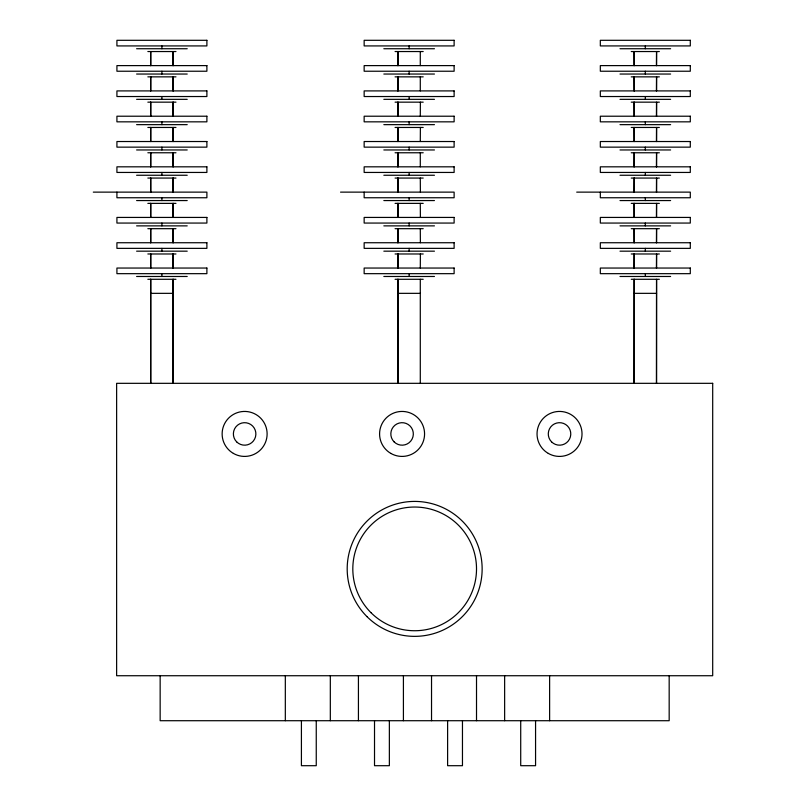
<?xml version="1.0" encoding="UTF-8"?>
<svg xmlns="http://www.w3.org/2000/svg" width="806" height="806" viewBox="0 0 806 806"><rect width="100%" height="100%" fill="white"/><g stroke="black" fill="none" stroke-linecap="round" stroke-linejoin="round"><path stroke-width="1.21" d="M136.607 48.733L187.214 48.733M383.837 48.733L434.444 48.733M620.005 48.733L670.612 48.733M147.851 51.544L175.97 51.544M395.081 51.544L423.2 51.544M631.249 51.544L659.368 51.544M136.607 74.041L187.214 74.041M383.837 74.041L434.444 74.041M620.005 74.041L670.612 74.041M147.851 76.852L175.97 76.852M395.081 76.852L423.2 76.852M631.249 76.852L659.368 76.852M136.607 99.34L187.214 99.34M383.837 99.34L434.444 99.34M620.005 99.34L670.612 99.34M147.851 102.161L175.97 102.161M395.081 102.161L423.2 102.161M631.249 102.161L659.368 102.161M136.607 124.648L187.214 124.648M383.837 124.648L434.444 124.648M620.005 124.648L670.612 124.648M147.851 127.459L175.97 127.459M395.081 127.459L423.2 127.459M631.249 127.459L659.368 127.459M136.607 149.956L187.214 149.956M383.837 149.956L434.444 149.956M620.005 149.956L670.612 149.956M147.851 152.767L175.97 152.767M395.081 152.767L423.2 152.767M631.249 152.767L659.368 152.767M136.607 175.255L187.214 175.255M383.837 175.255L434.444 175.255M620.005 175.255L670.612 175.255M147.851 178.066L175.97 178.066M395.081 178.066L423.2 178.066M631.249 178.066L659.368 178.066M93.305 192.13L206.89 192.13L206.89 197.752L116.92 197.752L116.92 192.13M340.535 192.13L454.121 192.13L454.121 197.752L364.151 197.752L364.151 192.13M576.703 192.13L690.299 192.13L690.299 197.752L600.329 197.752L600.329 192.13M136.607 200.563L187.214 200.563M383.837 200.563L434.444 200.563M620.005 200.563L670.612 200.563M147.851 203.374L175.97 203.374M395.081 203.374L423.2 203.374M631.249 203.374L659.368 203.374M136.607 225.871L187.214 225.871M383.837 225.871L434.444 225.871M620.005 225.871L670.612 225.871M147.851 228.682L175.97 228.682M395.081 228.682L423.2 228.682M631.249 228.682L659.368 228.682M136.607 251.17L187.214 251.17M383.837 251.17L434.444 251.17M620.005 251.17L670.612 251.17M147.851 253.981L175.97 253.981M395.081 253.981L423.2 253.981M631.249 253.981L659.368 253.981M136.607 276.478L187.214 276.478M383.837 276.478L434.444 276.478M620.005 276.478L670.612 276.478M147.851 279.289L175.97 279.289M395.081 279.289L423.2 279.289M631.249 279.289L659.368 279.289M150.662 293.344L173.159 293.344M397.892 293.344L420.389 293.344M634.06 293.344L656.558 293.344M669.171 675.73L669.171 720.715L160.152 720.715L160.152 675.73M645.314 45.922L645.314 48.733M645.314 71.23L645.314 74.041M645.314 96.529L645.314 99.34M645.314 121.837L645.314 124.648M645.314 147.145L645.314 149.956M645.314 172.444L645.314 175.255M645.314 197.752L645.314 200.563M645.314 223.061L645.314 225.871M645.314 248.359L645.314 251.17M645.314 273.667L645.314 276.478M634.161 51.544L634.161 65.608M634.161 76.852L634.161 90.907M634.161 102.161L634.161 116.215M634.161 127.459L634.161 141.524M634.161 152.767L634.161 166.822M634.161 178.066L634.161 192.13M634.161 203.374L634.161 217.429M634.161 228.682L634.161 242.737M634.161 253.981L634.161 268.045M634.161 279.289L634.161 383.324M634.06 51.544L634.161 65.608M634.06 76.852L634.161 90.907M634.06 102.161L634.161 116.215M634.06 127.459L634.161 141.524M634.161 152.767L634.06 166.822M634.161 178.066L634.06 192.13M634.06 203.374L634.161 217.429M634.06 228.682L634.161 242.737M634.161 253.981L634.06 268.045M634.161 279.289L634.06 383.324M549.621 675.73L549.621 720.715M535.567 720.715L535.567 765.7L520.716 765.7L520.716 720.715M504.637 675.73L504.637 720.715M476.517 675.73L476.517 720.715M462.463 720.715L462.463 765.7L447.612 765.7L447.612 720.715M431.532 675.73L431.532 720.715M420.289 51.544L420.289 65.608M420.289 76.852L420.289 90.907M420.389 102.161L420.289 116.215M420.389 127.459L420.289 141.524M420.289 152.767L420.289 166.822M420.289 178.066L420.389 192.13M420.289 203.374L420.389 217.429M420.289 228.682L420.389 242.737M420.389 253.981L420.289 268.045M420.289 279.289L420.289 383.324M409.136 45.922L409.136 48.733M409.136 71.23L409.136 74.041M409.136 96.529L409.136 99.34M409.136 121.837L409.136 124.648M409.136 147.145L409.136 149.956M409.136 172.444L409.136 175.255M409.136 197.752L409.136 200.563M409.136 223.061L409.136 225.871M409.136 248.359L409.136 251.17M409.136 273.667L409.136 276.478M403.413 675.73L403.413 720.715M397.983 51.544L397.993 65.608M397.983 76.852L397.993 90.907M397.993 102.161L397.983 116.215M397.983 127.459L397.993 141.524M397.983 152.767L397.993 166.822M397.983 178.066L397.993 192.13M397.983 203.374L397.993 217.429M397.983 228.682L397.993 242.737M397.993 253.981L397.983 268.045M397.983 279.289L397.983 383.324M397.892 51.544L397.892 65.608M397.892 76.852L397.892 90.907M397.892 102.161L397.892 116.215M397.892 127.459L397.892 141.524M397.892 152.767L397.892 166.822M397.892 178.066L397.892 192.13M397.892 203.374L397.892 217.429M397.892 228.682L397.892 242.737M397.892 253.981L397.892 268.045M397.892 279.289L397.892 383.324M389.358 720.715L389.358 765.7L374.518 765.7L374.518 720.715M358.428 675.73L358.428 720.715M330.319 675.73L330.319 720.715M316.254 720.715L316.254 765.7L301.414 765.7L301.414 720.715M285.324 675.73L285.324 720.715M173.159 51.544L173.159 65.608M173.159 76.852L173.159 90.907M173.159 102.161L173.159 116.215M173.159 127.459L173.159 141.524M173.159 152.767L173.159 166.822M173.159 178.066L173.159 192.13M173.159 203.374L173.159 217.429M173.159 228.682L173.159 242.737M173.159 253.981L173.159 268.045M173.159 279.289L173.159 383.324M173.058 51.544L173.058 65.608M173.058 76.852L173.058 90.907M173.058 102.161L173.058 116.215M173.058 127.459L173.058 141.524M173.058 152.767L173.058 166.822M173.058 178.066L173.058 192.13M173.058 203.374L173.058 217.429M173.058 228.682L173.058 242.737M173.058 253.981L173.058 268.045M173.058 279.289L173.058 383.324M161.905 45.922L161.905 48.733M161.905 71.23L161.905 74.041M161.905 96.529L161.905 99.34M161.905 121.837L161.905 124.648M161.905 147.145L161.905 149.956M161.905 172.444L161.905 175.255M161.905 197.752L161.905 200.563M161.905 223.061L161.905 225.871M161.905 248.359L161.905 251.17M161.905 273.667L161.905 276.478M150.752 51.544L150.762 65.608M150.762 76.852L150.752 90.907M150.762 102.161L150.752 116.215M150.762 127.459L150.752 141.524M150.752 152.767L150.762 166.822M150.752 178.066L150.762 192.13M150.762 203.374L150.752 217.429M150.752 228.682L150.762 242.737M150.752 253.981L150.762 268.045M150.762 279.289L150.752 383.324M150.662 51.544L150.662 65.608M150.662 76.852L150.662 90.907M150.662 102.161L150.662 116.215M150.662 127.459L150.662 141.524M150.662 152.767L150.662 166.822M150.662 178.066L150.662 192.13M150.662 203.374L150.662 217.429M150.662 228.682L150.662 242.737M150.662 253.981L150.662 268.045M150.662 279.289L150.662 383.324M206.89 40.3L116.92 40.3L116.92 45.922L206.89 45.922L206.89 40.3M454.121 40.3L364.151 40.3L364.151 45.922L454.121 45.922L454.121 40.3M690.299 40.3L600.329 40.3L600.329 45.922L690.299 45.922L690.299 40.3M206.89 65.608L116.92 65.608L116.92 71.23L206.89 71.23L206.89 65.608M454.121 65.608L364.151 65.608L364.151 71.23L454.121 71.23L454.121 65.608M690.299 65.608L600.329 65.608L600.329 71.23L690.299 71.23L690.299 65.608M206.89 90.907L116.92 90.907L116.92 96.529L206.89 96.529L206.89 90.907M454.121 90.907L364.151 90.907L364.151 96.529L454.121 96.529L454.121 90.907M690.299 90.907L600.329 90.907L600.329 96.529L690.299 96.529L690.299 90.907M206.89 116.215L116.92 116.215L116.92 121.837L206.89 121.837L206.89 116.215M454.121 116.215L364.151 116.215L364.151 121.837L454.121 121.837L454.121 116.215M690.299 116.215L600.329 116.215L600.329 121.837L690.299 121.837L690.299 116.215M206.89 141.524L116.92 141.524L116.92 147.145L206.89 147.145L206.89 141.524M454.121 141.524L364.151 141.524L364.151 147.145L454.121 147.145L454.121 141.524M690.299 141.524L600.329 141.524L600.329 147.145L690.299 147.145L690.299 141.524M206.89 166.822L116.92 166.822L116.92 172.444L206.89 172.444L206.89 166.822M454.121 166.822L364.151 166.822L364.151 172.444L454.121 172.444L454.121 166.822M690.299 166.822L600.329 166.822L600.329 172.444L690.299 172.444L690.299 166.822M206.89 217.429L116.92 217.429L116.92 223.061L206.89 223.061L206.89 217.429M454.121 217.429L364.151 217.429L364.151 223.061L454.121 223.061L454.121 217.429M690.299 217.429L600.329 217.429L600.329 223.061L690.299 223.061L690.299 217.429M206.89 242.737L116.92 242.737L116.92 248.359L206.89 248.359L206.89 242.737M454.121 242.737L364.151 242.737L364.151 248.359L454.121 248.359L454.121 242.737M690.299 242.737L600.329 242.737L600.329 248.359L690.299 248.359L690.299 242.737M206.89 268.045L116.92 268.045L116.92 273.667L206.89 273.667L206.89 268.045M454.121 268.045L364.151 268.045L364.151 273.667L454.121 273.667L454.121 268.045M690.299 268.045L600.329 268.045L600.329 273.667L690.299 273.667L690.299 268.045M712.695 383.324L116.628 383.324L116.628 675.73L712.695 675.73L712.695 383.324M656.558 65.608L656.558 51.544L656.457 65.608M656.558 90.907L656.558 76.852L656.457 90.907M656.558 116.215L656.558 102.161L656.467 116.215M656.558 141.524L656.558 127.459L656.467 141.524M656.558 166.822L656.558 152.767L656.457 166.822M656.558 192.13L656.558 178.066L656.467 192.13M656.558 217.429L656.558 203.374L656.457 217.429M656.558 242.737L656.558 228.682L656.467 242.737M656.558 268.045L656.558 253.981L656.457 268.045M656.558 383.324L656.558 279.289L656.457 383.324M370.921 612.62A61.861 61.861 0 0 0 474.412 584.894A61.861 61.861 0 0 0 398.658 509.14A61.861 61.861 0 0 0 370.921 612.62M366.952 616.6A67.482 67.482 0 0 0 479.842 586.355A67.482 67.482 0 0 0 397.197 503.71A67.482 67.482 0 0 0 366.952 616.6M390.829 453.405A22.497 22.497 0 0 0 424.571 433.93A22.497 22.497 0 0 0 390.829 414.445A22.497 22.497 0 0 0 390.829 453.405M233.377 453.405A22.497 22.497 0 0 0 267.118 433.93A22.497 22.497 0 0 0 233.377 414.445A22.497 22.497 0 0 0 233.377 453.405M548.282 453.405A22.497 22.497 0 0 0 582.023 433.93A22.497 22.497 0 0 0 548.282 414.445A22.497 22.497 0 0 0 548.282 453.405M551.576 441.879A11.244 11.244 0 0 0 570.396 436.842A11.244 11.244 0 0 0 556.614 423.069A11.244 11.244 0 0 0 551.576 441.879M236.672 441.879A11.244 11.244 0 0 0 255.492 436.842A11.244 11.244 0 0 0 241.719 423.069A11.244 11.244 0 0 0 236.672 441.879M394.124 441.879A11.244 11.244 0 0 0 412.944 436.842A11.244 11.244 0 0 0 399.161 423.069A11.244 11.244 0 0 0 394.124 441.879"/></g></svg>
